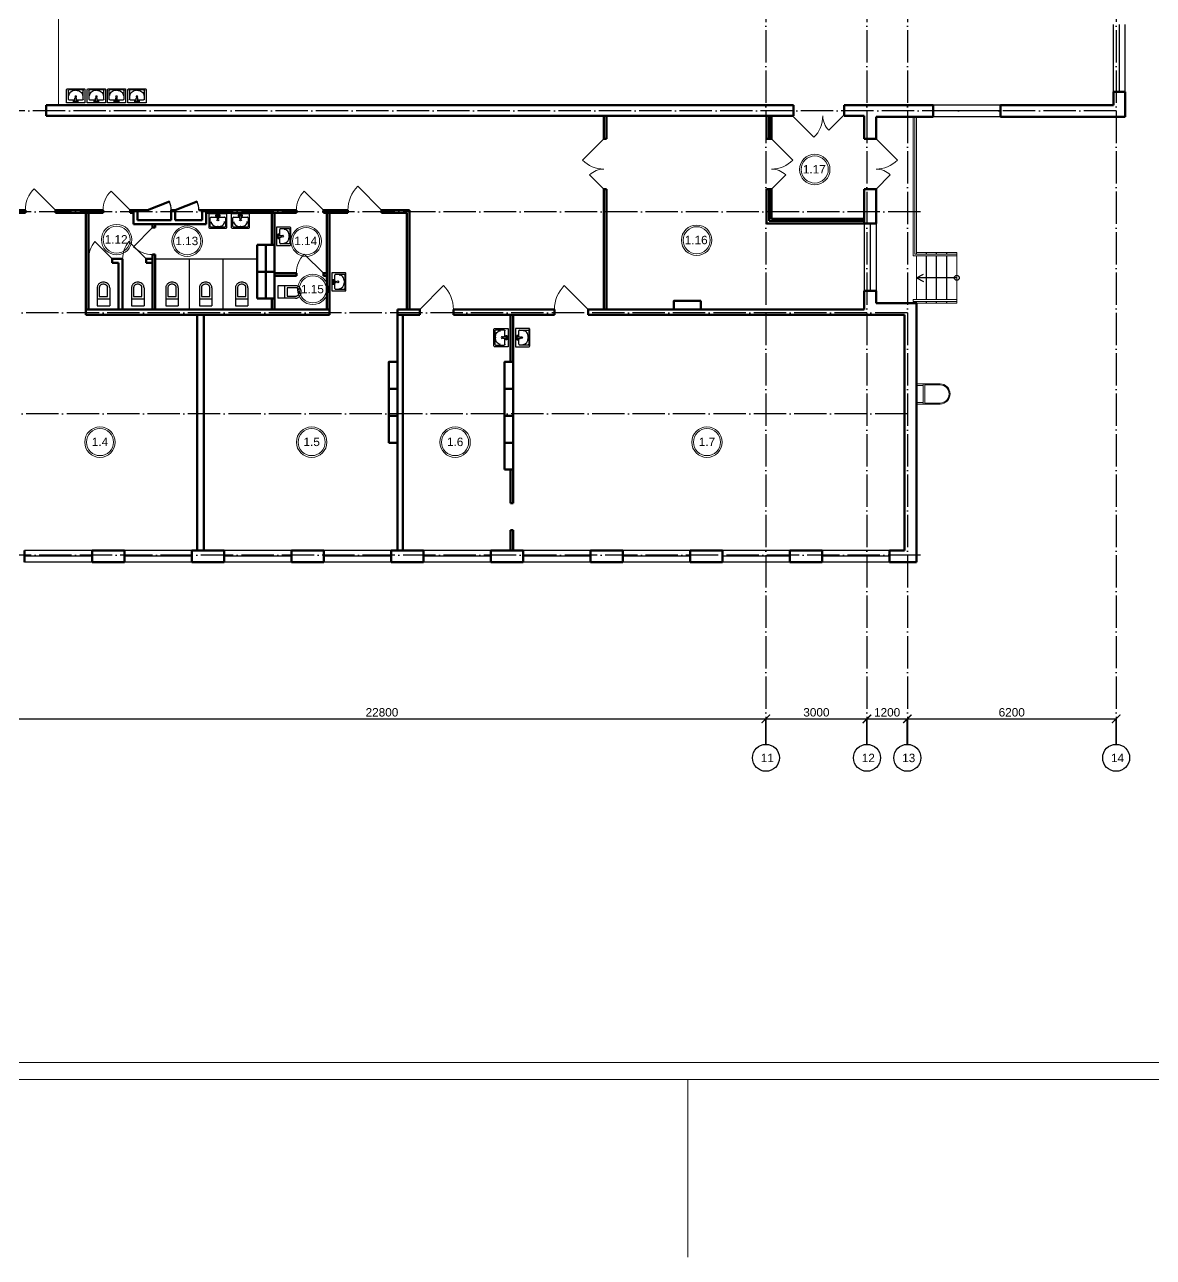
# Model space of a CAD drawing. Header units: millimetres. Extents: x 1982 to 10001982, y -1005230 to 4320529.
# Drawn here: x 2264955 to 2298470, y 1118163 to 1154784 of the extents above; entities that cross this region are included whole.
import ezdxf
from ezdxf.enums import TextEntityAlignment as Align

# ---------------------------------------------------------------- set-up
doc = ezdxf.new("R2010")
doc.units = ezdxf.units.MM
doc.linetypes.add('ACAD_ISO04W100', pattern=[30, 24, -3, 0, -3])
for name, color, linetype, lineweight in [('Level 50', 7, 'Continuous', 0), ('Двери', 250, 'Continuous', 5), ('Стены', 7, 'Continuous', 50)]:
    doc.layers.add(name, color=color, linetype=linetype, lineweight=lineweight)
for name, color, linetype in [('SANTEH', 7, 'Continuous'), ('Окна', 127, 'Continuous'), ('Оси', 30, 'Continuous'), ('Осн надпись', 7, 'Continuous'), ('размеры оси', 163, 'Continuous'), ('Сантехника', 7, 'Continuous')]:
    doc.layers.add(name, color=color, linetype=linetype)
doc.styles.get("Standard").update_dxf_attribs({"font": 'arial.ttf'})
doc.styles.add('Style-Arial', font='arial.ttf')
doc.dimstyles.new('100', dxfattribs={"dimtxt": 250, "dimasz": 250, "dimexe": 1.25, "dimexo": 0.625, "dimgap": 65, "dimtad": 1, "dimtxsty": 'Standard', "dimblk": 'ARCHTICK', "dimcen": 250, "dimadec": 0, "dimazin": 0, "dimtfac": 1, "dimtmove": 0, "dimatfit": 3, "dimldrblk": 'ARCHTICK', "dimfxl": 1, "dimarcsym": 0})

# ---------------------------------------------------------------- blocks, each defined once
blk = doc.blocks.new('WC With Cistern_103')
at = {"layer": 'SANTEH', "linetype": 'Continuous'}
for p, q in [((0, 170), (0, 700)), ((370, 700), (0, 700)), ((370, 500), (0, 500)), ((60, 425), (60, 170)), ((310, 425), (60, 425)), ((310, 170), (310, 425)), ((370, 170), (370, 700))]:
    blk.add_line(p, q, dxfattribs=at)
for points in [[(0, 170), (1, 151), (4, 133), (10, 115), (17, 97), (27, 81), (38, 66), (51, 52), (65, 40)], [(60, 170), (61, 158), (63, 146), (66, 135), (71, 124), (77, 114), (84, 104), (92, 96), (101, 88)], [(65, 40), (92, 23), (122, 10), (153, 3), (185, 0), (217, 3), (248, 10), (278, 23), (305, 40)], [(101, 88), (120, 76), (141, 67), (163, 62), (185, 60), (207, 62), (229, 67), (250, 76), (269, 88)], [(269, 88), (278, 96), (286, 104), (293, 114), (299, 124), (304, 135), (307, 146), (309, 158), (310, 170)], [(305, 40), (319, 52), (332, 66), (343, 81), (353, 97), (360, 115), (366, 133), (369, 151), (370, 170)]]:
    blk.add_lwpolyline(points, dxfattribs=at)
blk = doc.blocks.new('Rac7')
at = {"color": 0}
for p, q in [((-39501, -24232), (-39501, -23830)), ((-39474, -23808), (-38988, -23808)), ((-39457, -23859), (-39457, -24115)), ((-39032, -23838), (-39430, -23838)), ((-39430, -24136), (-39253, -24136)), ((-39297, -24164), (-39253, -24164)), ((-39297, -24194), (-39297, -24164)), ((-39253, -24186), (-39253, -24094)), ((-39221, -23855), (-39241, -23855)), ((-39209, -24186), (-39209, -24094)), ((-39209, -24136), (-39032, -24136)), ((-39209, -24164), (-39165, -24164)), ((-39165, -24164), (-39165, -24194)), ((-39005, -24115), (-39005, -23859)), ((-39005, -23859), (-39005, -23859)), ((-38961, -23830), (-38961, -24232)), ((-38961, -24232), (-39501, -24232)), ((-39165, -24194), (-39297, -24194)), ((-39253, -24186), (-39209, -24186))]:
    blk.add_line(p, q, dxfattribs=at)
at = {"color": 0, "extrusion": (0, 0, -1)}
for centre, major_axis, start_param, end_param in [((-39474, -23830), (-27, 0), 0, 1.570796), ((-39430, -23859), (-27, 0), 0, 1.570796), ((-39430, -24115), (-27, 0), -1.570796, 0), ((-39241, -24007), (-194, 0), 0, 1.570796), ((-39231, -24104), (-25.3, 0), 0.552816, 2.588777), ((-39221, -24007), (-194, 0), 1.570796, 3.141593), ((-39032, -23859), (-27, 0), 1.570796, 3.141593), ((-39032, -24115), (-27, 0), -3.141593, -1.570796), ((-38988, -23830), (-27, 0), 1.570796, 3.141593)]:
    blk.add_ellipse(centre, major_axis=major_axis, ratio=0.785714, start_param=start_param, end_param=end_param, dxfattribs=at)
blk.add_ellipse((-39231, -24048), major_axis=(-27.9, 0), ratio=0.785714, dxfattribs=at)
blk = doc.blocks.new('_ArchTick')
at = {"color": 0, "linetype": 'ByBlock', "const_width": 0.15}
blk.add_lwpolyline([(-0.5, -0.5), (0.5, 0.5)], dxfattribs=at)
blk = doc.blocks.new('*D348')
at = {"layer": 'Defpoints', "color": 0, "lineweight": 0, "transparency": 16777216}
for p in [(2286965, 1134160), (2264165, 1133403), (2286965, 1133403)]:
    blk.add_point(p, dxfattribs=at)
at = {"layer": 'размеры оси', "color": 0, "lineweight": -2, "transparency": 16777216}
for p, q in [((2264165, 1133403), (2264165, 1134161)), ((2264165, 1134160), (2286965, 1134160)), ((2286965, 1133403), (2286965, 1134161))]:
    blk.add_line(p, q, dxfattribs=at)
at = {"layer": 'размеры оси', "color": 0, "lineweight": -2, "transparency": 16777216, "xscale": 250, "yscale": 250, "zscale": 250, "rotation": 180}
blk.add_blockref('_ArchTick', (2264165, 1134160), dxfattribs=at)
at = {"layer": 'размеры оси', "color": 0, "lineweight": -2, "transparency": 16777216, "xscale": 250, "yscale": 250, "zscale": 250}
blk.add_blockref('_ArchTick', (2286965, 1134160), dxfattribs=at)
at = {"layer": 'размеры оси', "color": 0, "transparency": 16777216, "insert": (2275565, 1134353), "char_height": 250, "attachment_point": 5}
blk.add_mtext('22800', dxfattribs=at)
blk = doc.blocks.new('*D349')
at = {"layer": 'Defpoints', "color": 0, "lineweight": 0, "transparency": 16777216}
for p in [(2289965, 1134160), (2286965, 1133403), (2289965, 1133403)]:
    blk.add_point(p, dxfattribs=at)
at = {"layer": 'размеры оси', "color": 0, "lineweight": -2, "transparency": 16777216}
for p, q in [((2286965, 1133403), (2286965, 1134161)), ((2286965, 1134160), (2289965, 1134160)), ((2289965, 1133403), (2289965, 1134161))]:
    blk.add_line(p, q, dxfattribs=at)
at = {"layer": 'размеры оси', "color": 0, "lineweight": -2, "transparency": 16777216, "xscale": 250, "yscale": 250, "zscale": 250, "rotation": 180}
blk.add_blockref('_ArchTick', (2286965, 1134160), dxfattribs=at)
at = {"layer": 'размеры оси', "color": 0, "lineweight": -2, "transparency": 16777216, "xscale": 250, "yscale": 250, "zscale": 250}
blk.add_blockref('_ArchTick', (2289965, 1134160), dxfattribs=at)
at = {"layer": 'размеры оси', "color": 0, "transparency": 16777216, "insert": (2288465, 1134353), "char_height": 250, "attachment_point": 5}
blk.add_mtext('3000', dxfattribs=at)
blk = doc.blocks.new('*D350')
at = {"layer": 'Defpoints', "color": 0, "lineweight": 0, "transparency": 16777216}
for p in [(2291165, 1134160), (2289965, 1133403), (2291165, 1133403)]:
    blk.add_point(p, dxfattribs=at)
at = {"layer": 'размеры оси', "color": 0, "lineweight": -2, "transparency": 16777216}
for p, q in [((2289965, 1133403), (2289965, 1134161)), ((2289965, 1134160), (2291165, 1134160)), ((2291165, 1133403), (2291165, 1134161))]:
    blk.add_line(p, q, dxfattribs=at)
at = {"layer": 'размеры оси', "color": 0, "lineweight": -2, "transparency": 16777216, "xscale": 250, "yscale": 250, "zscale": 250, "rotation": 180}
blk.add_blockref('_ArchTick', (2289965, 1134160), dxfattribs=at)
at = {"layer": 'размеры оси', "color": 0, "lineweight": -2, "transparency": 16777216, "xscale": 250, "yscale": 250, "zscale": 250}
blk.add_blockref('_ArchTick', (2291165, 1134160), dxfattribs=at)
at = {"layer": 'размеры оси', "color": 0, "transparency": 16777216, "insert": (2290565, 1134353), "char_height": 250, "attachment_point": 5}
blk.add_mtext('1200', dxfattribs=at)
blk = doc.blocks.new('*D351')
at = {"layer": 'Defpoints', "color": 0, "lineweight": 0, "transparency": 16777216}
for p in [(2297365, 1134160), (2291165, 1133403), (2297365, 1133403)]:
    blk.add_point(p, dxfattribs=at)
at = {"layer": 'размеры оси', "color": 0, "lineweight": -2, "transparency": 16777216}
for p, q in [((2291165, 1133403), (2291165, 1134161)), ((2291165, 1134160), (2297365, 1134160)), ((2297365, 1133403), (2297365, 1134161))]:
    blk.add_line(p, q, dxfattribs=at)
at = {"layer": 'размеры оси', "color": 0, "lineweight": -2, "transparency": 16777216, "xscale": 250, "yscale": 250, "zscale": 250, "rotation": 180}
blk.add_blockref('_ArchTick', (2291165, 1134160), dxfattribs=at)
at = {"layer": 'размеры оси', "color": 0, "lineweight": -2, "transparency": 16777216, "xscale": 250, "yscale": 250, "zscale": 250}
blk.add_blockref('_ArchTick', (2297365, 1134160), dxfattribs=at)
at = {"layer": 'размеры оси', "color": 0, "transparency": 16777216, "insert": (2294265, 1134353), "char_height": 250, "attachment_point": 5}
blk.add_mtext('6200', dxfattribs=at)
blk = doc.blocks.new('*U49')
at = {"color": 7, "linetype": 'Continuous', "lineweight": 0}
blk.add_line((21.025, -34.987), (21.025, -29.7), dxfattribs=at)
at = {"color": 7, "linetype": 'Continuous', "lineweight": 0, "flags": 128}
blk.add_lwpolyline([(63.075, 29.7), (63.075, -29.7), (-63.075, -29.7), (-63.075, 29.7), (63.075, 29.7)], close=True, dxfattribs=at)
at = {"layer": 'Level 50', "color": 7, "linetype": 'Continuous', "lineweight": 13}
blk.add_line((62.575, -29.2), (-62.275, -29.2), dxfattribs=at)
blk = doc.blocks.new('*U131')
at = {"color": 7, "linetype": 'Continuous', "lineweight": 13}
for points in [[(-125, 250), (75, 250), (75, 300), (-125, 300)], [(75, -300), (75, 300), (125, 300), (125, -300)], [(-125, -300), (75, -300), (75, -250), (-125, -250)]]:
    blk.add_3dface(points, dxfattribs=at)
blk = doc.blocks.new('*U130')
at = {"layer": 'размеры оси', "color": 7, "lineweight": 13}
for p, q in [((-250, 300, 0), (200, 300, 0)), ((-250, 270, 0), (200, 270, 0)), ((-250, -270, 0), (200, -270, 0)), ((-250, -300, 0), (200, -300, 0))]:
    blk.add_line(p, q, dxfattribs=at)
for radius in [300, 270]:
    blk.add_arc((200, 0, 0), radius, 270, 90, dxfattribs=at)
at = {"color": 7, "linetype": 'Continuous', "lineweight": 13}
blk.add_blockref('*U131', (-375, 0, 0), dxfattribs=at)

msp = doc.modelspace()

# ---------------------------------------------------------------- linework, layer by layer
for p, q in [((2291935.446, 1152394.059), (2290235.446, 1152394.059)), ((2297285.446, 1152394.059), (2293935.446, 1152394.059)), ((2291735.446, 1147964.059), (2291735.446, 1148014.059)), ((2291735.446, 1146614.059), (2291735.446, 1147914.059)), ((2292035.446, 1147964.059), (2292035.446, 1148014.059)), ((2292035.446, 1146614.059), (2292035.446, 1147914.059)), ((2292335.446, 1147964.059), (2292335.446, 1148014.059)), ((2292335.446, 1146614.059), (2292335.446, 1147914.059)), ((2291435.446, 1147264.059), (2291645.464, 1147370.138)), ((2292635.446, 1147264.059), (2291435.446, 1147264.059)), ((2291435.446, 1147264.059), (2291645.464, 1147157.98)), ((2291735.446, 1146514.059), (2291735.446, 1146564.059)), ((2292035.446, 1146514.059), (2292035.446, 1146564.059)), ((2292335.446, 1146514.059), (2292335.446, 1146564.059))]:
    msp.add_line(p, q)
at = {"color": 7, "linetype": 'Continuous', "lineweight": 13}
for centre, radius in [((2288416.236, 1150480.532), 452.013), ((2288416.236, 1150480.532), 402.013), ((2267685.416, 1148398.151), 452.013), ((2284908.75, 1148378.869), 452.013), ((2267685.416, 1148398.151), 402.013), ((2269781.791, 1148350.907), 452.013), ((2269781.791, 1148350.907), 402.013), ((2273313.121, 1148350.907), 452.013), ((2273313.121, 1148350.907), 402.013), ((2284908.75, 1148378.869), 402.013), ((2273512.347, 1146919.972), 452.013), ((2273512.347, 1146919.972), 402.013), ((2267190.846, 1142381.673), 452.013), ((2267190.846, 1142381.673), 402.013), ((2273477.04, 1142381.673), 452.013), ((2273477.04, 1142381.673), 402.013), ((2277736.791, 1142381.673), 452.013), ((2277736.791, 1142381.673), 402.013), ((2285215.527, 1142381.673), 452.013), ((2285215.527, 1142381.673), 402.013)]:
    msp.add_circle(centre, radius, dxfattribs=at)
msp.add_circle((2292635.446, 1147264.059), 73.64)
at = {"layer": 'SANTEH'}
for p, q in [((2268835.446, 1147824.059), (2271855.446, 1147824.059)), ((2269835.446, 1147824.059), (2269835.446, 1146324.059)), ((2270835.446, 1147824.059), (2270835.446, 1146324.059))]:
    msp.add_line(p, q, dxfattribs=at)
for centre in [(2268605.446, 1149274.059), (2269425.446, 1149274.059)]:
    msp.add_arc(centre, 700, 0, 21.0579294, dxfattribs=at)
at = {"layer": 'Двери'}
for p, q in [((2265955.446, 1152394.059), (2265955.446, 1156077.569)), ((2287755.446, 1152074.059), (2288391.842, 1151437.663)), ((2289255.446, 1152074.059), (2288831.182, 1151649.795)), ((2282155.446, 1151394.059), (2281519.05, 1150757.663)), ((2287130.446, 1151394.059), (2287766.842, 1150757.663)), ((2290235.446, 1151394.059), (2290871.842, 1150757.663)), ((2282155.446, 1149894.059), (2281731.182, 1150318.323)), ((2287130.446, 1149894.059), (2287554.71, 1150318.323)), ((2290235.446, 1149894.059), (2290659.71, 1150318.323)), ((2275554.717, 1149274.059), (2274847.61, 1149981.166)), ((2265875.446, 1149274.059), (2265239.05, 1149910.455)), ((2268085.446, 1149274.059), (2267519.761, 1149839.745)), ((2273825.446, 1149274.059), (2273259.761, 1149839.745)), ((2268755.446, 1148754.059), (2268189.761, 1148188.374)), ((2267555.446, 1147824.059), (2267041.975, 1148337.531)), ((2268565.446, 1147824.059), (2268051.975, 1148337.531)), ((2273825.446, 1147404.059), (2273259.761, 1147969.745)), ((2276685.446, 1146324.059), (2277392.553, 1147031.166)), ((2281685.446, 1146324.059), (2280978.339, 1147031.166))]:
    msp.add_line(p, q, dxfattribs=at)
for centre, radius, start, end in [((2287755.446, 1152074.059), 900, 315, 0), ((2289255.446, 1152074.059), 600, 180, 225), ((2282155.446, 1151394.059), 900, 225, 270), ((2287130.446, 1151394.059), 900, 270, 315), ((2290235.446, 1151394.059), 900, 270, 315), ((2282155.446, 1149894.059), 600, 90, 135), ((2287130.446, 1149894.059), 600, 45, 90), ((2290235.446, 1149894.059), 600, 45, 90), ((2275554.717, 1149274.059), 1000, 135, 180), ((2265875.446, 1149274.059), 900, 135, 180), ((2268085.446, 1149274.059), 800, 135, 180), ((2273825.446, 1149274.059), 800, 135, 180), ((2267655.446, 1147824.059), 800, 140.0708967, 180), ((2268665.446, 1147824.059), 800, 140.0708967, 180), ((2268755.446, 1148754.059), 800, 225, 270), ((2273825.446, 1147404.059), 800, 135, 180), ((2276685.446, 1146324.059), 1000, 0, 45), ((2281685.446, 1146324.059), 1000, 135, 180)]:
    msp.add_arc(centre, radius, start, end, dxfattribs=at)
at = {"layer": 'Окна'}
for p, q in [((2297285.446, 1152784.059), (2297285.446, 1154784.059)), ((2297460.446, 1152784.059), (2297460.446, 1154784.059)), ((2297635.446, 1152784.059), (2297635.446, 1154784.059)), ((2293935.446, 1152394.059), (2291935.446, 1152394.059)), ((2293935.446, 1152219.059), (2291935.446, 1152219.059)), ((2293935.446, 1152044.059), (2291935.446, 1152044.059)), ((2289885.446, 1148874.059), (2289885.446, 1146874.059)), ((2290060.446, 1148874.059), (2290060.446, 1146874.059)), ((2290235.446, 1148874.059), (2290235.446, 1146874.059)), ((2266955.446, 1139164.059), (2264955.446, 1139164.059)), ((2266955.446, 1138989.059), (2264955.446, 1138989.059)), ((2269915.446, 1139164.059), (2267915.446, 1139164.059)), ((2269915.446, 1138989.059), (2267915.446, 1138989.059)), ((2272875.446, 1139164.059), (2270875.446, 1139164.059)), ((2272875.446, 1138989.059), (2270875.446, 1138989.059)), ((2275835.446, 1139164.059), (2273835.446, 1139164.059)), ((2275835.446, 1138989.059), (2273835.446, 1138989.059)), ((2278795.446, 1139164.059), (2276795.446, 1139164.059)), ((2278795.446, 1138989.059), (2276795.446, 1138989.059)), ((2281755.446, 1139164.059), (2279755.446, 1139164.059)), ((2281755.446, 1138989.059), (2279755.446, 1138989.059)), ((2284715.446, 1139164.059), (2282715.446, 1139164.059)), ((2284715.446, 1138989.059), (2282715.446, 1138989.059)), ((2287675.446, 1139164.059), (2285675.446, 1139164.059)), ((2287675.446, 1138989.059), (2285675.446, 1138989.059)), ((2290635.446, 1139164.059), (2288635.446, 1139164.059)), ((2290635.446, 1138989.059), (2288635.446, 1138989.059)), ((2266955.446, 1138814.059), (2264955.446, 1138814.059)), ((2269915.446, 1138814.059), (2267915.446, 1138814.059)), ((2272875.446, 1138814.059), (2270875.446, 1138814.059)), ((2275835.446, 1138814.059), (2273835.446, 1138814.059)), ((2278795.446, 1138814.059), (2276795.446, 1138814.059)), ((2281755.446, 1138814.059), (2279755.446, 1138814.059)), ((2284715.446, 1138814.059), (2282715.446, 1138814.059)), ((2287675.446, 1138814.059), (2285675.446, 1138814.059)), ((2290635.446, 1138814.059), (2288635.446, 1138814.059))]:
    msp.add_line(p, q, dxfattribs=at)
at = {"layer": 'Оси', "linetype": 'ACAD_ISO04W100', "ltscale": 40}
for p, q in [((2286965.446, 1177424.059), (2286965.446, 1133402.682)), ((2289965.446, 1177424.059), (2289965.446, 1133402.682)), ((2291165.446, 1177424.059), (2291165.446, 1133402.682)), ((2297365.446, 1164224.059), (2297365.446, 1133402.682)), ((2297365.446, 1152224.059), (2206815.749, 1152224.059)), ((2291551.346, 1149224.059), (2206815.749, 1149224.059)), ((2291165.446, 1146224.059), (2206815.749, 1146224.059)), ((2291165.446, 1143224.059), (2206815.749, 1143224.059)), ((2291551.346, 1139024.059), (2206815.749, 1139024.059))]:
    msp.add_line(p, q, dxfattribs=at)
at = {"layer": 'Осн надпись', "ltscale": 40}
for centre in [(2286965.446, 1133002.682), (2289965.446, 1133002.682), (2291165.446, 1133002.682), (2297365.446, 1133002.682)]:
    msp.add_circle(centre, 400, dxfattribs=at)
at = {"layer": 'размеры оси', "color": 7, "lineweight": 13}
for p, q in [((2291335.446, 1147914.059), (2291335.446, 1152044.059)), ((2291385.446, 1147964.059), (2291385.446, 1152044.059)), ((2291435.446, 1147964.059), (2291435.446, 1152044.059)), ((2291335.446, 1147914.059), (2292635.446, 1147914.059)), ((2291385.446, 1147964.059), (2292635.446, 1147964.059)), ((2291435.446, 1148014.059), (2292635.446, 1148014.059)), ((2291435.446, 1146614.059), (2291435.446, 1147914.059)), ((2292635.446, 1146514.059), (2292635.446, 1148014.059)), ((2291335.446, 1146614.059), (2292635.446, 1146614.059)), ((2291335.446, 1146614.059), (2291335.446, 1146564.059)), ((2291335.446, 1146564.059), (2292635.446, 1146564.059)), ((2291435.446, 1146514.059), (2291435.446, 1146564.059)), ((2291435.446, 1146514.059), (2292635.446, 1146514.059))]:
    msp.add_line(p, q, dxfattribs=at)
at = {"layer": 'Стены'}
for p, q in [((2297285.446, 1152394.059), (2297285.446, 1152784.059)), ((2297635.446, 1152784.059), (2297285.446, 1152784.059)), ((2297635.446, 1152044.059), (2297635.446, 1152784.059)), ((2265595.446, 1152394.059), (2287785.446, 1152394.059)), ((2265595.446, 1152074.059), (2265595.446, 1152394.059)), ((2287785.446, 1152074.059), (2287785.446, 1152394.059)), ((2289285.446, 1152394.059), (2291935.446, 1152394.059)), ((2289285.446, 1152074.059), (2289285.446, 1152394.059)), ((2291935.446, 1152044.059), (2291935.446, 1152394.059)), ((2293935.446, 1152394.059), (2297285.446, 1152394.059)), ((2293935.446, 1152044.059), (2293935.446, 1152394.059)), ((2265595.446, 1152074.059), (2287785.446, 1152074.059)), ((2282155.446, 1151394.059), (2282155.446, 1152074.059)), ((2282235.446, 1151394.059), (2282235.446, 1152074.059)), ((2286985.446, 1151394.059), (2286985.446, 1152074.059)), ((2287065.446, 1151394.059), (2287065.446, 1152074.059)), ((2287130.446, 1151394.059), (2287130.446, 1152074.059)), ((2289285.446, 1152074.059), (2289885.446, 1152074.059)), ((2289885.446, 1151394.059), (2289885.446, 1152074.059)), ((2290235.446, 1151394.059), (2290235.446, 1152044.059)), ((2291935.446, 1152044.059), (2290235.446, 1152044.059)), ((2297635.446, 1152044.059), (2293935.446, 1152044.059)), ((2282155.446, 1151394.059), (2282235.446, 1151394.059)), ((2286985.446, 1151394.059), (2287130.446, 1151394.059)), ((2289885.446, 1151394.059), (2290235.446, 1151394.059)), ((2282155.446, 1146324.059), (2282155.446, 1149894.059)), ((2282155.446, 1149894.059), (2282235.446, 1149894.059)), ((2282235.446, 1146324.059), (2282235.446, 1149894.059)), ((2286985.446, 1148874.059), (2286985.446, 1149894.059)), ((2286985.446, 1149894.059), (2287130.446, 1149894.059)), ((2287065.446, 1148954.059), (2287065.446, 1149894.059)), ((2287130.446, 1149019.059), (2287130.446, 1149894.059)), ((2289885.446, 1148874.059), (2289885.446, 1149894.059)), ((2289885.446, 1149894.059), (2290235.446, 1149894.059)), ((2290235.446, 1148874.059), (2290235.446, 1149894.059)), ((2264275.446, 1149274.059), (2264975.446, 1149274.059)), ((2264275.446, 1149194.059), (2264975.446, 1149194.059)), ((2264975.446, 1149274.059), (2264975.446, 1149194.059)), ((2265875.446, 1149274.059), (2267285.446, 1149274.059)), ((2265875.446, 1149274.059), (2265875.446, 1149194.059)), ((2265875.446, 1149194.059), (2267285.446, 1149194.059)), ((2266775.446, 1149194.059), (2266775.446, 1146164.059)), ((2266855.446, 1149194.059), (2266855.446, 1146324.059)), ((2267285.446, 1149194.059), (2267285.446, 1149274.059)), ((2268085.446, 1149274.059), (2268305.446, 1149274.059)), ((2268085.446, 1149194.059), (2268085.446, 1149274.059)), ((2268085.446, 1149194.059), (2268185.446, 1149194.059)), ((2268185.446, 1149274.059), (2268185.446, 1148854.059)), ((2268305.446, 1149274.059), (2268305.446, 1148974.059)), ((2268605.446, 1149274.059), (2268305.446, 1149274.059)), ((2268605.446, 1149274.059), (2269258.699, 1149525.578)), ((2269305.446, 1149274.059), (2269425.446, 1149274.059)), ((2269305.446, 1149274.059), (2269305.446, 1148974.059)), ((2269425.446, 1149274.059), (2270078.699, 1149525.578)), ((2269425.446, 1149274.059), (2269425.446, 1148974.059)), ((2270225.446, 1149274.059), (2270125.446, 1149274.059)), ((2270225.446, 1149274.059), (2273025.446, 1149274.059)), ((2270225.446, 1149274.059), (2270225.446, 1148974.059)), ((2270345.446, 1149274.059), (2270345.446, 1148854.059)), ((2270345.446, 1149194.059), (2273025.446, 1149194.059)), ((2272295.446, 1149194.059), (2272295.446, 1148244.059)), ((2272375.446, 1149194.059), (2272375.446, 1146324.059)), ((2273025.446, 1149274.059), (2273025.446, 1149194.059)), ((2273825.446, 1149274.059), (2274554.717, 1149274.059)), ((2273825.446, 1149274.059), (2273825.446, 1149194.059)), ((2273825.446, 1149194.059), (2274554.717, 1149194.059)), ((2273925.446, 1149194.059), (2273925.446, 1146324.059)), ((2274005.446, 1149194.059), (2274005.446, 1146164.059)), ((2274554.717, 1149274.059), (2274554.717, 1149194.059)), ((2275554.717, 1149274.059), (2276385.446, 1149274.059)), ((2275554.717, 1149274.059), (2275554.717, 1149194.059)), ((2275554.717, 1149194.059), (2276305.446, 1149194.059)), ((2276305.446, 1149194.059), (2276305.446, 1146324.059)), ((2276385.446, 1149274.059), (2276385.446, 1146324.059)), ((2268185.446, 1148854.059), (2270345.446, 1148854.059)), ((2268305.446, 1148974.059), (2269305.446, 1148974.059)), ((2268755.446, 1148854.059), (2268755.446, 1148754.059)), ((2268835.446, 1148854.059), (2268835.446, 1148754.059)), ((2269425.446, 1148974.059), (2270225.446, 1148974.059)), ((2286985.446, 1148874.059), (2289885.446, 1148874.059)), ((2287065.446, 1148954.059), (2289885.446, 1148954.059)), ((2287130.446, 1149019.059), (2289885.446, 1149019.059)), ((2289885.446, 1148874.059), (2290235.446, 1148874.059)), ((2268755.446, 1148754.059), (2268835.446, 1148754.059)), ((2271855.446, 1148244.059), (2271855.446, 1146644.059)), ((2271855.446, 1148244.059), (2272375.446, 1148244.059)), ((2272115.446, 1146644.059), (2272115.446, 1148244.059)), ((2267555.446, 1147824.059), (2267865.446, 1147824.059)), ((2267555.446, 1147824.059), (2267555.446, 1147704.059)), ((2267865.446, 1147824.059), (2267865.446, 1146324.059)), ((2268565.446, 1147824.059), (2268755.446, 1147824.059)), ((2268565.446, 1147824.059), (2268565.446, 1147704.059)), ((2268755.446, 1147954.059), (2268835.446, 1147954.059)), ((2268755.446, 1147954.059), (2268755.446, 1146324.059)), ((2268835.446, 1147954.059), (2268835.446, 1146324.059)), ((2267555.446, 1147704.059), (2267745.446, 1147704.059)), ((2267745.446, 1147704.059), (2267745.446, 1146324.059)), ((2268565.446, 1147704.059), (2268755.446, 1147704.059)), ((2271855.446, 1147444.059), (2272375.446, 1147444.059)), ((2272375.446, 1147404.059), (2273025.446, 1147404.059)), ((2273025.446, 1147404.059), (2273025.446, 1147324.059)), ((2273825.446, 1147404.059), (2273925.446, 1147404.059)), ((2273825.446, 1147404.059), (2273825.446, 1147324.059)), ((2272375.446, 1147324.059), (2273025.446, 1147324.059)), ((2273825.446, 1147324.059), (2273925.446, 1147324.059)), ((2271855.446, 1146644.059), (2272375.446, 1146644.059)), ((2272295.446, 1146644.059), (2272295.446, 1146324.059)), ((2289885.446, 1146874.059), (2290235.446, 1146874.059)), ((2289885.446, 1146874.059), (2289885.446, 1146324.059)), ((2290235.446, 1146514.059), (2290235.446, 1146874.059)), ((2266775.446, 1146324.059), (2274005.446, 1146324.059)), ((2276025.446, 1146324.059), (2276685.446, 1146324.059)), ((2276025.446, 1146324.059), (2276025.446, 1139164.059)), ((2276685.446, 1146324.059), (2276685.446, 1146164.059)), ((2277685.446, 1146324.059), (2280685.446, 1146324.059)), ((2277685.446, 1146324.059), (2277685.446, 1146164.059)), ((2280685.446, 1146324.059), (2280685.446, 1146164.059)), ((2281685.446, 1146324.059), (2289885.446, 1146324.059)), ((2281685.446, 1146324.059), (2281685.446, 1146164.059)), ((2291435.446, 1146514.059), (2290235.446, 1146514.059)), ((2291435.446, 1138814.059), (2291435.446, 1146514.059)), ((2266775.446, 1146164.059), (2274005.446, 1146164.059)), ((2270075.446, 1146164.059), (2270075.446, 1139164.059)), ((2270275.446, 1146164.059), (2270275.446, 1139164.059)), ((2276025.446, 1146164.059), (2276685.446, 1146164.059)), ((2276185.446, 1146164.059), (2276185.446, 1139164.059)), ((2277685.446, 1146164.059), (2280685.446, 1146164.059)), ((2279385.446, 1144764.059), (2279385.446, 1146164.059)), ((2279465.446, 1140564.059), (2279465.446, 1146164.059)), ((2281685.446, 1146164.059), (2291085.446, 1146164.059)), ((2291085.446, 1139164.059), (2291085.446, 1146164.059)), ((2279385.446, 1140564.059), (2279385.446, 1141564.059)), ((2279465.446, 1140564.059), (2279385.446, 1140564.059)), ((2279385.446, 1139164.059), (2279385.446, 1139764.059)), ((2279465.446, 1139764.059), (2279385.446, 1139764.059)), ((2279465.446, 1139164.059), (2279465.446, 1139764.059)), ((2264955.446, 1139164.059), (2264955.446, 1138814.059)), ((2267915.446, 1139164.059), (2266955.446, 1139164.059)), ((2266955.446, 1139164.059), (2266955.446, 1138814.059)), ((2267915.446, 1139164.059), (2267915.446, 1138814.059)), ((2270875.446, 1139164.059), (2269915.446, 1139164.059)), ((2269915.446, 1139164.059), (2269915.446, 1138814.059)), ((2270875.446, 1139164.059), (2270875.446, 1138814.059)), ((2273835.446, 1139164.059), (2272875.446, 1139164.059)), ((2272875.446, 1139164.059), (2272875.446, 1138814.059)), ((2273835.446, 1139164.059), (2273835.446, 1138814.059)), ((2276795.446, 1139164.059), (2275835.446, 1139164.059)), ((2275835.446, 1139164.059), (2275835.446, 1138814.059)), ((2276795.446, 1139164.059), (2276795.446, 1138814.059)), ((2279755.446, 1139164.059), (2278795.446, 1139164.059)), ((2278795.446, 1139164.059), (2278795.446, 1138814.059)), ((2279755.446, 1139164.059), (2279755.446, 1138814.059)), ((2282715.446, 1139164.059), (2281755.446, 1139164.059)), ((2281755.446, 1139164.059), (2281755.446, 1138814.059)), ((2282715.446, 1139164.059), (2282715.446, 1138814.059)), ((2285675.446, 1139164.059), (2284715.446, 1139164.059)), ((2284715.446, 1139164.059), (2284715.446, 1138814.059)), ((2285675.446, 1139164.059), (2285675.446, 1138814.059)), ((2288635.446, 1139164.059), (2287675.446, 1139164.059)), ((2287675.446, 1139164.059), (2287675.446, 1138814.059)), ((2288635.446, 1139164.059), (2288635.446, 1138814.059)), ((2291085.446, 1139164.059), (2290635.446, 1139164.059)), ((2290635.446, 1139164.059), (2290635.446, 1138814.059)), ((2267915.446, 1138814.059), (2266955.446, 1138814.059)), ((2270875.446, 1138814.059), (2269915.446, 1138814.059)), ((2273835.446, 1138814.059), (2272875.446, 1138814.059)), ((2276795.446, 1138814.059), (2275835.446, 1138814.059)), ((2279755.446, 1138814.059), (2278795.446, 1138814.059)), ((2282715.446, 1138814.059), (2281755.446, 1138814.059)), ((2285675.446, 1138814.059), (2284715.446, 1138814.059)), ((2288635.446, 1138814.059), (2287675.446, 1138814.059)), ((2291435.446, 1138814.059), (2290635.446, 1138814.059))]:
    msp.add_line(p, q, dxfattribs=at)
for points in [[(2271855.446, 1146644.059), (2272115.446, 1146644.059), (2272115.446, 1147444.059), (2271855.446, 1147444.059)], [(2285035.446, 1146584.059), (2285035.446, 1146324.059), (2284235.446, 1146324.059), (2284235.446, 1146584.059)], [(2275765.446, 1143964.059), (2276025.446, 1143964.059), (2276025.446, 1144764.059), (2275765.446, 1144764.059)], [(2279205.446, 1143964.059), (2279465.446, 1143964.059), (2279465.446, 1144764.059), (2279205.446, 1144764.059)], [(2275765.446, 1143164.059), (2276025.446, 1143164.059), (2276025.446, 1143964.059), (2275765.446, 1143964.059)], [(2279205.446, 1143164.059), (2279465.446, 1143164.059), (2279465.446, 1143964.059), (2279205.446, 1143964.059)], [(2275765.446, 1142364.059), (2276025.446, 1142364.059), (2276025.446, 1143164.059), (2275765.446, 1143164.059)], [(2279205.446, 1142364.059), (2279465.446, 1142364.059), (2279465.446, 1143164.059), (2279205.446, 1143164.059)], [(2279205.446, 1141564.059), (2279465.446, 1141564.059), (2279465.446, 1142364.059), (2279205.446, 1142364.059)]]:
    msp.add_lwpolyline(points, close=True, dxfattribs=at)

# ---------------------------------------------------------------- block references
at = {"color": 7, "linetype": 'Continuous', "lineweight": 13}
msp.add_blockref('*U130', (2291935.495, 1143813.259, 0.05), dxfattribs=at)
at = {"layer": 'Level 50', "color": 7, "linetype": 'Continuous', "lineweight": 13, "xscale": 1000, "yscale": 1000, "zscale": 1000}
msp.add_blockref('*U49', (2263621.875, 1153149.979), dxfattribs=at)
at = {"layer": 'размеры оси', "color": 7, "lineweight": 0}
for p in [(2305701.721, 1176689.685), (2306315.352, 1176689.685), (2306914.578, 1176689.685), (2307521.02, 1176689.685)]:
    msp.add_blockref('Rac7', p, dxfattribs=at)
at = {"layer": 'размеры оси', "color": 7, "lineweight": 0, "yscale": -1}
for p in [(2309920.999, 1124928.871), (2310592.393, 1124928.871)]:
    msp.add_blockref('Rac7', p, dxfattribs=at)
at = {"layer": 'размеры оси', "color": 7, "lineweight": 0, "yscale": -1, "rotation": 89.99999999999999}
for p in [(2296665.18, 1187728.347), (2298303.644, 1186372.359), (2303765.374, 1184717.48)]:
    msp.add_blockref('Rac7', p, dxfattribs=at)
at = {"layer": 'размеры оси', "color": 7, "lineweight": 0, "rotation": 90.00000000000001}
msp.add_blockref('Rac7', (2255079.905, 1184717.48), dxfattribs=at)
at = {"layer": 'Сантехника', "color": 0, "lineweight": -2}
for p, rotation in [((2267479.638, 1147135.511), 180), ((2268499.331, 1147135.511), 180), ((2269517.106, 1147135.511), 180), ((2270513.908, 1147135.511), 180), ((2271586.657, 1147135.511), 180), ((2273170.359, 1146658.645), 89.99999999999999)]:
    msp.add_blockref('WC With Cistern_103', p, dxfattribs=dict(at, rotation=rotation))

# ---------------------------------------------------------------- texts
at = {"color": 7, "linetype": 'Continuous', "lineweight": 13, "style": 'Style-Arial'}
for s, p in [('1.17', (2288063.309, 1150613.282)), ('1.12', (2267332.489, 1148530.901)), ('1.13', (2269428.864, 1148483.657)), ('1.14', (2272960.194, 1148483.657)), ('1.16', (2284555.823, 1148511.619)), ('1.15', (2273159.42, 1147052.721)), ('1.4', (2266949.291, 1142514.423)), ('1.5', (2273235.485, 1142514.423)), ('1.6', (2277495.237, 1142514.423)), ('1.7', (2284973.973, 1142514.423))]:
    msp.add_text(s, height=250, dxfattribs=at).set_placement(p, align=Align.TOP_LEFT)
at = {"layer": 'Осн надпись', "char_height": 250, "attachment_point": 1}
for s, insert in [('11', (2286812.907, 1133124.564)), ('12', (2289812.907, 1133124.564)), ('13', (2291012.907, 1133124.564)), ('14', (2297212.907, 1133124.564))]:
    msp.add_mtext_dynamic_manual_height_columns(s, width=250, gutter_width=12.5, heights=[0], dxfattribs=dict(at, insert=insert))

# ---------------------------------------------------------------- dimensions: what is measured, and where the dimension line sits
at = {"layer": 'размеры оси'}
for base, p1, p2, picture, middle in [((2286965.446, 1134159.876), (2264165.446, 1133402.682), (2286965.446, 1133402.682), '*D348', (2275565.446, 1134352.519)), ((2289965.446, 1134159.876), (2286965.446, 1133402.682), (2289965.446, 1133402.682), '*D349', (2288465.446, 1134352.604)), ((2291165.446, 1134159.876), (2289965.446, 1133402.682), (2291165.446, 1133402.682), '*D350', (2290565.446, 1134352.519)), ((2297365.446, 1134159.876), (2291165.446, 1133402.682), (2297365.446, 1133402.682), '*D351', (2294265.446, 1134352.519))]:
    dim = msp.add_linear_dim(base=base, p1=p1, p2=p2, dimstyle='100', override={"dimtmove": 1, "dimfxl": 0}, dxfattribs=at)
    dim.commit()
    dim.dimension.update_dxf_attribs({"geometry": picture, "text_midpoint": middle})

doc.saveas('drawing.dxf')
